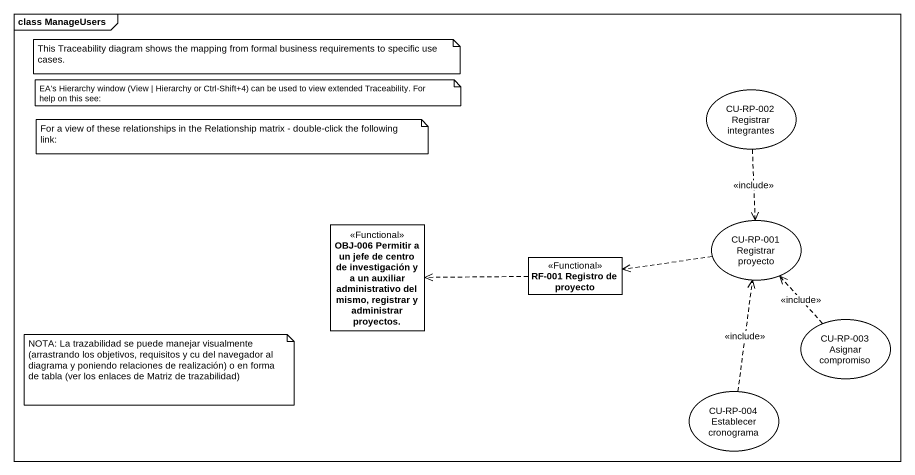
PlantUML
@startuml
mainframe class ManageUsers
allowmixing
hide circle
hide empty members
usecase "CU-RP-002 Registrar integrantes" as CU_RP_002_Registrar
class "OBJ-006 Permitir a un jefe de centro de investigación y a un auxiliar administrativo del mismo, registrar y administrar proyectos." as OBJ_006_Permitir_a_un_jefe <<Functional>>
usecase "CU-RP-001 Registrar proyecto" as CU_RP_001_Registrar_proyecto
class "RF-001 Registro de proyecto" as RF_001_Registro_de_proyecto <<Functional>>
usecase "CU-RP-003 Asignar compromiso" as CU_RP_003_Asignar_compromiso
usecase "CU-RP-004 Establecer cronograma" as CU_RP_004_Establecer
CU_RP_002_Registrar ..> CU_RP_001_Registrar_proyecto : <<include>>
CU_RP_001_Registrar_proyecto .left.> RF_001_Registro_de_proyecto
RF_001_Registro_de_proyecto .left.> OBJ_006_Permitir_a_un_jefe
CU_RP_003_Asignar_compromiso .up.> CU_RP_001_Registrar_proyecto : <<include>>
CU_RP_004_Establecer .up.> CU_RP_001_Registrar_proyecto : <<include>>
note as N1
  This Traceability diagram shows the mapping from formal business requirements to specific use cases.
end note
note as N2
  EA's Hierarchy window (View | Hierarchy or Ctrl-Shift+4) can be used to view extended Traceability. For help on this see:
end note
note as N3
  For a view of these relationships in the Relationship matrix - double-click the following link:
end note
note as N4
  NOTA: La trazabilidad se puede manejar visualmente (arrastrando los objetivos, requisitos y cu del navegador al diagrama y poniendo relaciones de realización) o en forma de tabla (ver los enlaces de Matriz de trazabilidad)
end note
@enduml
